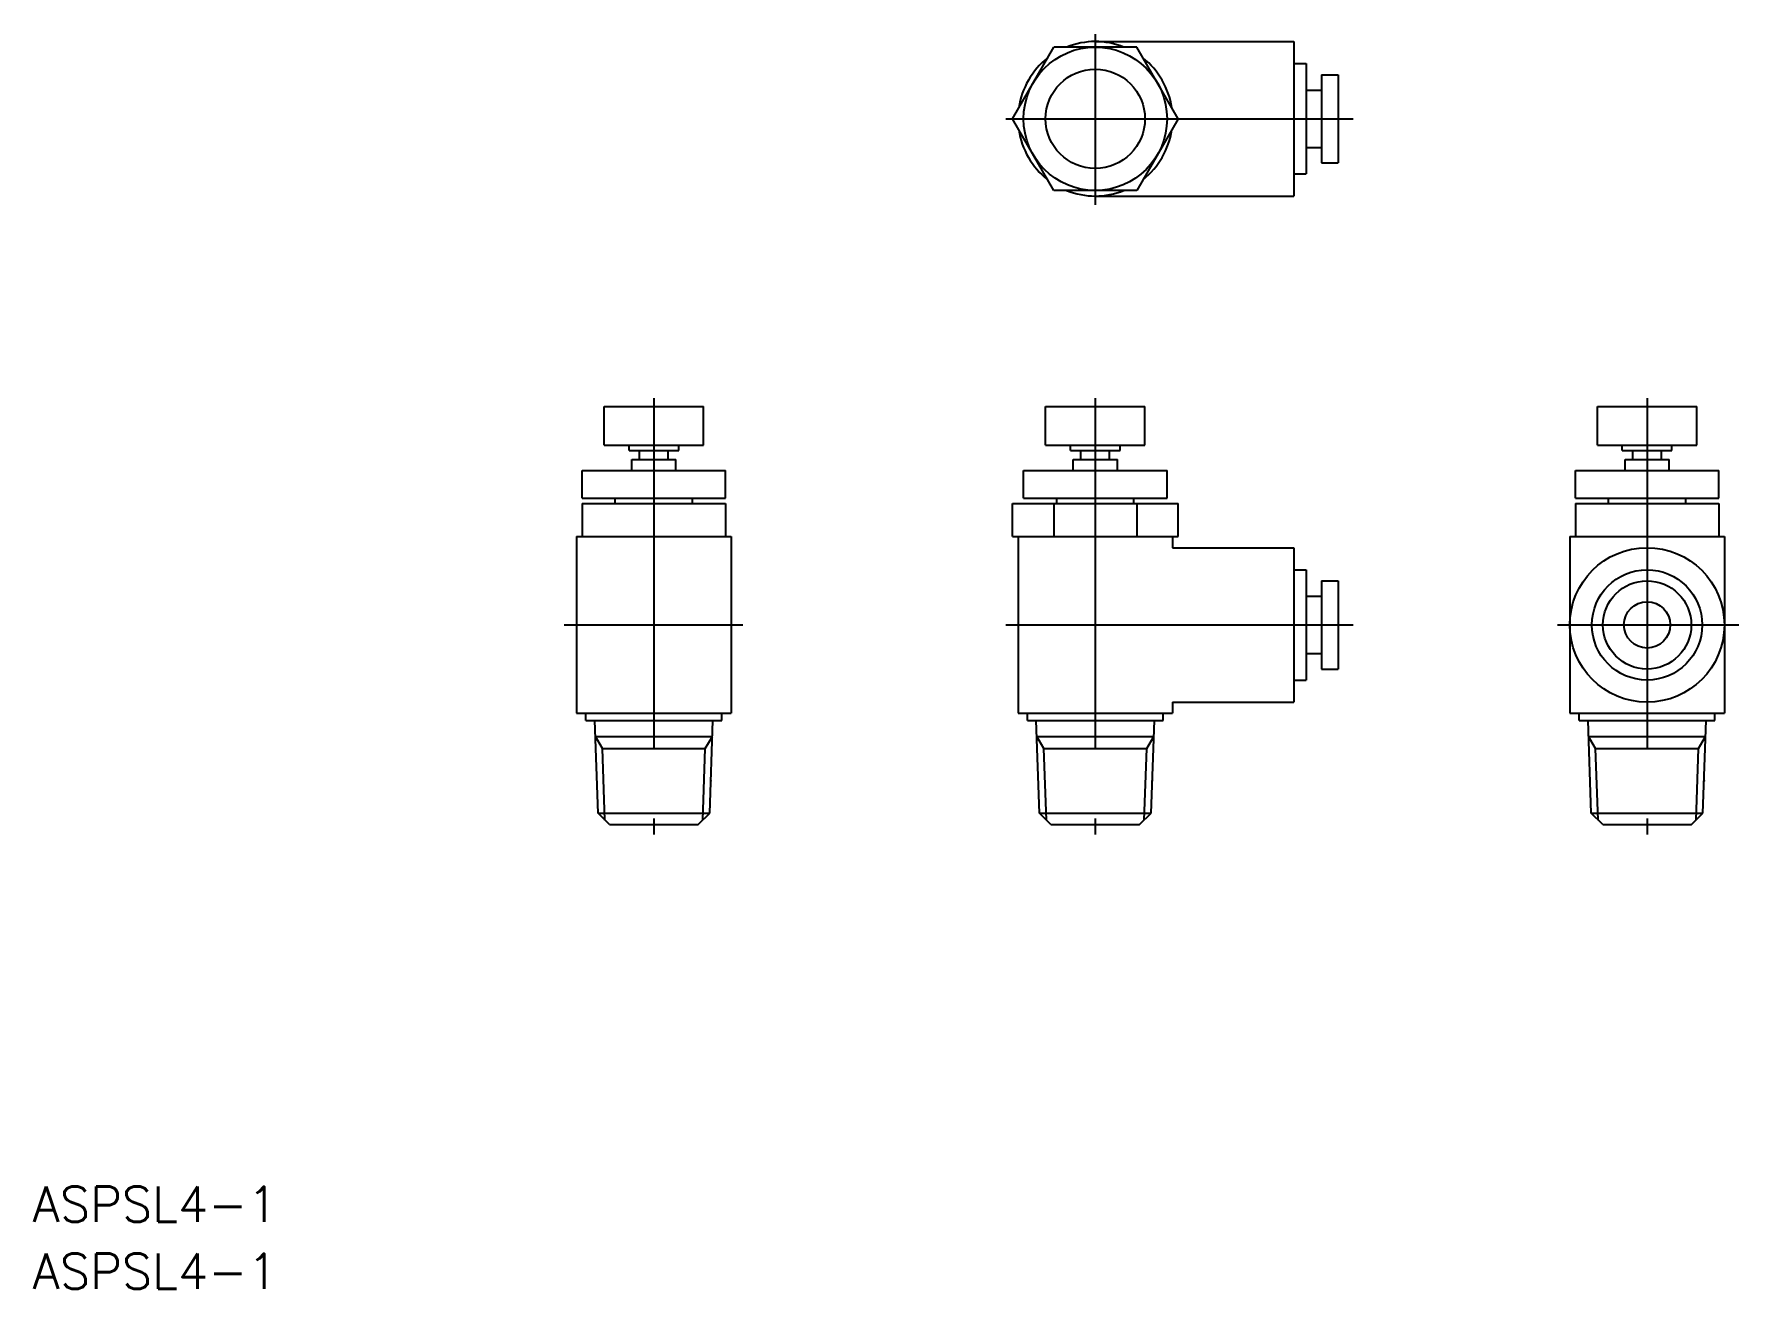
# Model space of a CAD drawing. Extents: x -96 to 58, y -66 to 48.
import ezdxf

# ---------------------------------------------------------------- set-up
doc = ezdxf.new("R2010")
doc.units = 0
doc.linetypes.add('CENTER', pattern=[50.8, 31.75, -6.35, 6.35, -6.35])
doc.layers.get('0').update_dxf_attribs({"linetype": 'CONTINUOUS'})
doc.layers.add('CENTER', color=1, linetype='CENTER')
doc.styles.get("Standard").update_dxf_attribs({"font": 'txt.shx', "bigfont": '@extfont2.shx'})

msp = doc.modelspace()

# ---------------------------------------------------------------- linework, layer by layer
at = {"color": 7, "linetype": 'CONTINUOUS'}
for p, q in [((-7.505555, 40), (-3.752779, 46.499999)), ((3.752775, 46.5), (-3.752779, 46.5)), ((0, 47), (17.999998, 47)), ((7.505551, 40), (3.752774, 46.5)), ((17.999998, 47), (17.999998, 33)), ((17.999998, 45), (19.099998, 45)), ((19.099998, 45), (19.099998, 35)), ((20.499998, 44), (21.999998, 44)), ((20.499998, 44), (20.499998, 36)), ((21.999998, 44), (21.999998, 36)), ((19.099998, 42.599998), (20.499998, 42.599998)), ((-3.752779, 33.5), (-7.505556, 40)), ((7.505551, 39.999999), (3.752775, 33.5)), ((19.099998, 37.400002), (20.499998, 37.400002)), ((20.499998, 36), (21.999998, 36)), ((17.999998, 35), (19.099998, 35)), ((3.752775, 33.5), (-3.752779, 33.5)), ((0, 33), (17.999998, 33)), ((-44.5, 10.43), (-44.5, 13.93)), ((-44.5, 13.93), (-35.5, 13.93)), ((-35.5, 10.43), (-35.5, 13.93)), ((-4.5, 10.43), (-4.5, 13.93)), ((-4.5, 13.93), (4.5, 13.93)), ((4.5, 10.43), (4.5, 13.93)), ((45.5, 10.43), (45.5, 13.93)), ((45.5, 13.93), (54.5, 13.93)), ((54.5, 10.43), (54.5, 13.93)), ((-44.5, 10.43), (-35.5, 10.43)), ((-42.25, 9.93), (-42.25, 10.43)), ((-42.25, 9.93), (-37.75, 9.93)), ((-41.300003, 9.13), (-41.300003, 9.93)), ((-38.700005, 9.13), (-38.700005, 9.93)), ((-37.75, 9.93), (-37.75, 10.43)), ((-4.5, 10.43), (4.5, 10.43)), ((-2.25, 9.93), (-2.25, 10.43)), ((-2.25, 9.93), (2.25, 9.93)), ((-1.300001, 9.13), (-1.300001, 9.93)), ((1.299997, 9.13), (1.299997, 9.93)), ((2.25, 9.93), (2.25, 10.43)), ((45.5, 10.43), (54.5, 10.43)), ((47.75, 9.93), (47.75, 10.43)), ((47.75, 9.93), (52.25, 9.93)), ((48.699997, 9.13), (48.699997, 9.93)), ((51.299995, 9.13), (51.299995, 9.93)), ((52.25, 9.93), (52.25, 10.43)), ((-46.5, 5.630001), (-46.5, 8.13)), ((-46.5, 8.13), (-33.5, 8.13)), ((-42, 8.13), (-42, 9.13)), ((-42, 9.13), (-38, 9.13)), ((-38, 8.13), (-38, 9.13)), ((-33.5, 5.630001), (-33.5, 8.13)), ((-6.500002, 5.630001), (-6.500002, 8.13)), ((-6.500002, 8.13), (6.499998, 8.13)), ((-2.000002, 8.13), (-2.000002, 9.13)), ((-2.000002, 9.13), (1.999998, 9.13)), ((1.999998, 8.13), (1.999998, 9.13)), ((6.499998, 5.630001), (6.499998, 8.13)), ((43.5, 5.630001), (43.5, 8.13)), ((43.5, 8.13), (56.5, 8.13)), ((48, 8.13), (48, 9.13)), ((48, 9.13), (52, 9.13)), ((52, 8.13), (52, 9.13)), ((56.5, 5.630001), (56.5, 8.13)), ((-46.5, 5.630001), (-33.5, 5.630001)), ((-46.5, 5.130001), (-46.5, 2.130001)), ((-46.5, 5.130001), (-33.5, 5.130001)), ((-43.5, 5.130001), (-43.5, 5.630001)), ((-40, 5.130001), (-40, 2.130001)), ((-36.5, 5.130001), (-36.5, 5.630001)), ((-33.5, 5.130001), (-33.5, 2.130001)), ((-7.505554, 2.130001), (-7.505554, 5.130001)), ((-7.505554, 5.130001), (7.50555, 5.130001)), ((-6.500002, 5.630001), (6.499998, 5.630001)), ((-3.752777, 5.130001), (-3.752777, 2.13)), ((-3.500002, 5.130001), (-3.500002, 5.630001)), ((3.499998, 5.130001), (3.499998, 5.630001)), ((3.752775, 5.130001), (3.752775, 2.13)), ((7.50555, 2.13), (7.50555, 5.130001)), ((43.5, 5.630001), (56.5, 5.630001)), ((43.5, 5.130001), (43.5, 2.130001)), ((43.5, 5.130001), (56.5, 5.130001)), ((46.5, 5.130001), (46.5, 5.630001)), ((50, 5.130001), (50, 2.130001)), ((53.5, 5.130001), (53.5, 5.630001)), ((56.5, 5.130001), (56.5, 2.130001)), ((-47, 2.130001), (-33, 2.130001)), ((-47, 2.130001), (-47, -13.87)), ((-33, 2.130001), (-33, -13.87)), ((-7.505554, 2.130001), (7.50555, 2.130001)), ((-7.000002, 2.130001), (-7.000002, -13.87)), ((6.999998, 2.130001), (6.999998, 1.13)), ((43, 2.130001), (57, 2.130001)), ((43, 2.130001), (43, -13.87)), ((57, 2.130001), (57, -13.87)), ((6.999998, 1.13), (17.999998, 1.13)), ((17.999998, 1.13), (17.999998, -12.87)), ((17.999998, -0.87), (19.099998, -0.87)), ((19.099998, -0.87), (19.099998, -10.87)), ((20.499998, -1.87), (21.999998, -1.87)), ((20.499998, -1.87), (20.499998, -9.87)), ((21.999998, -1.87), (21.999998, -9.87)), ((19.099998, -3.27), (20.499998, -3.27)), ((19.099998, -8.469999), (20.499998, -8.469999)), ((20.499998, -9.87), (21.999998, -9.87)), ((17.999998, -10.87), (19.099998, -10.87)), ((-47, -13.87), (-33, -13.87)), ((-46.150002, -14.52), (-46.150002, -13.87)), ((-33.850002, -14.52), (-33.850002, -13.87)), ((-7.000002, -13.87), (6.999998, -13.87)), ((-6.150002, -14.52), (-6.150002, -13.87)), ((6.149998, -14.52), (6.149998, -13.87)), ((6.999998, -12.87), (6.999998, -13.87)), ((6.999998, -12.87), (17.999998, -12.87)), ((43, -13.87), (57, -13.87)), ((43.849998, -14.52), (43.849998, -13.87)), ((56.149998, -14.52), (56.149998, -13.87)), ((-46.150002, -14.52), (-33.850002, -14.52)), ((-45.056825, -22.933817), (-45.350641, -14.519999)), ((-34.943185, -22.93382), (-34.649367, -14.519999)), ((-6.150002, -14.52), (6.149998, -14.52)), ((-5.056822, -22.933817), (-5.350639, -14.519999)), ((5.056815, -22.93382), (5.350632, -14.519999)), ((43.849998, -14.52), (56.149998, -14.52)), ((44.943177, -22.933817), (44.64936, -14.52)), ((55.056814, -22.93382), (55.350632, -14.52)), ((-44.660988, -17.076808), (-45.300004, -15.969999)), ((-45.300003, -15.970004), (-34.700008, -15.970004)), ((-35.339021, -17.076806), (-34.700005, -15.97)), ((-4.660988, -17.076808), (-5.300004, -15.969999)), ((-5.300001, -15.970004), (5.299993, -15.970004)), ((4.660979, -17.076809), (5.299995, -15.97)), ((45.339013, -17.076809), (44.699996, -15.969998)), ((44.699997, -15.970004), (55.299992, -15.970004)), ((54.660978, -17.076808), (55.299994, -15.969999)), ((-44.020637, -23.969998), (-45.056821, -22.933814)), ((-35.979371, -23.969997), (-34.943187, -22.933813)), ((-4.020637, -23.969996), (-5.056821, -22.933812)), ((4.020628, -23.969997), (5.056813, -22.933812)), ((45.979362, -23.969997), (44.943179, -22.933813)), ((54.020627, -23.969996), (55.056811, -22.933812)), ((-44.020638, -23.969999), (-35.97937, -23.969999)), ((-4.020638, -23.969999), (4.02063, -23.969999)), ((45.979362, -23.969999), (54.02063, -23.969999))]:
    msp.add_line(p, q, dxfattribs=at)
at = {"color": 3, "linetype": 'CONTINUOUS'}
for p, q in [((-44.434733, -23.555907), (-44.660988, -17.076807)), ((-44.660988, -17.076809), (-35.33902, -17.076809)), ((-35.565277, -23.555909), (-35.339021, -17.076809)), ((-4.434733, -23.555907), (-4.660987, -17.076807)), ((-4.660986, -17.076809), (4.66098, -17.076809)), ((4.434725, -23.555909), (4.66098, -17.076809)), ((45.339012, -17.076809), (54.66098, -17.076809)), ((45.565269, -23.555906), (45.339014, -17.076808)), ((54.434726, -23.55591), (54.660981, -17.076809)), ((-45.056824, -22.933811), (-34.943184, -22.933811)), ((-5.056823, -22.933811), (5.056815, -22.933811)), ((44.943176, -22.933811), (55.056816, -22.933811))]:
    msp.add_line(p, q, dxfattribs=at)
at = {"color": 7, "linetype": 'CONTINUOUS'}
for centre, radius in [((0, 40), 6.5), ((0, 40), 4.5), ((50, -5.869999), 7), ((50, -5.869999), 5), ((50, -5.869999), 4), ((50, -5.869999), 2.1)]:
    msp.add_circle(centre, radius, dxfattribs=at)
for start, end in [(68.213209, 111.78679), (128.213251, 171.786757), (8.213174, 51.786826), (188.213243, 231.786749), (308.213174, 351.786826), (248.21321, 291.786791)]:
    msp.add_arc((0, 40), 7, start, end, dxfattribs=at)
for p in [(21.999998, 40), (-34.840733, -20), (5.159266, -20), (55.159267, -20)]:
    msp.add_point(p, dxfattribs=at)
at = {"layer": 'CENTER', "color": 1, "linetype": 'CENTER'}
for p, q in [((0, 47.678886), (0, 32.214821)), ((-8.112502, 40), (23.355074, 40)), ((-40, 14.679999), (-40, -24.869999)), ((0, 14.679999), (0, -24.869999)), ((50, 14.679999), (50, -24.869999)), ((-48.112503, -5.869999), (-31.952539, -5.869999)), ((-8.112502, -5.869999), (23.355074, -5.869999)), ((41.887497, -5.869999), (58.319839, -5.869999))]:
    msp.add_line(p, q, dxfattribs=at)

# ---------------------------------------------------------------- texts
at = {"linetype": 'CONTINUOUS'}
for p in [(-96.29631, -59.979428), (-96.29631, -66.052143)]:
    msp.add_text('ASPSL4-1', height=3.2, dxfattribs=at).set_placement(p)

doc.saveas('drawing.dxf')
